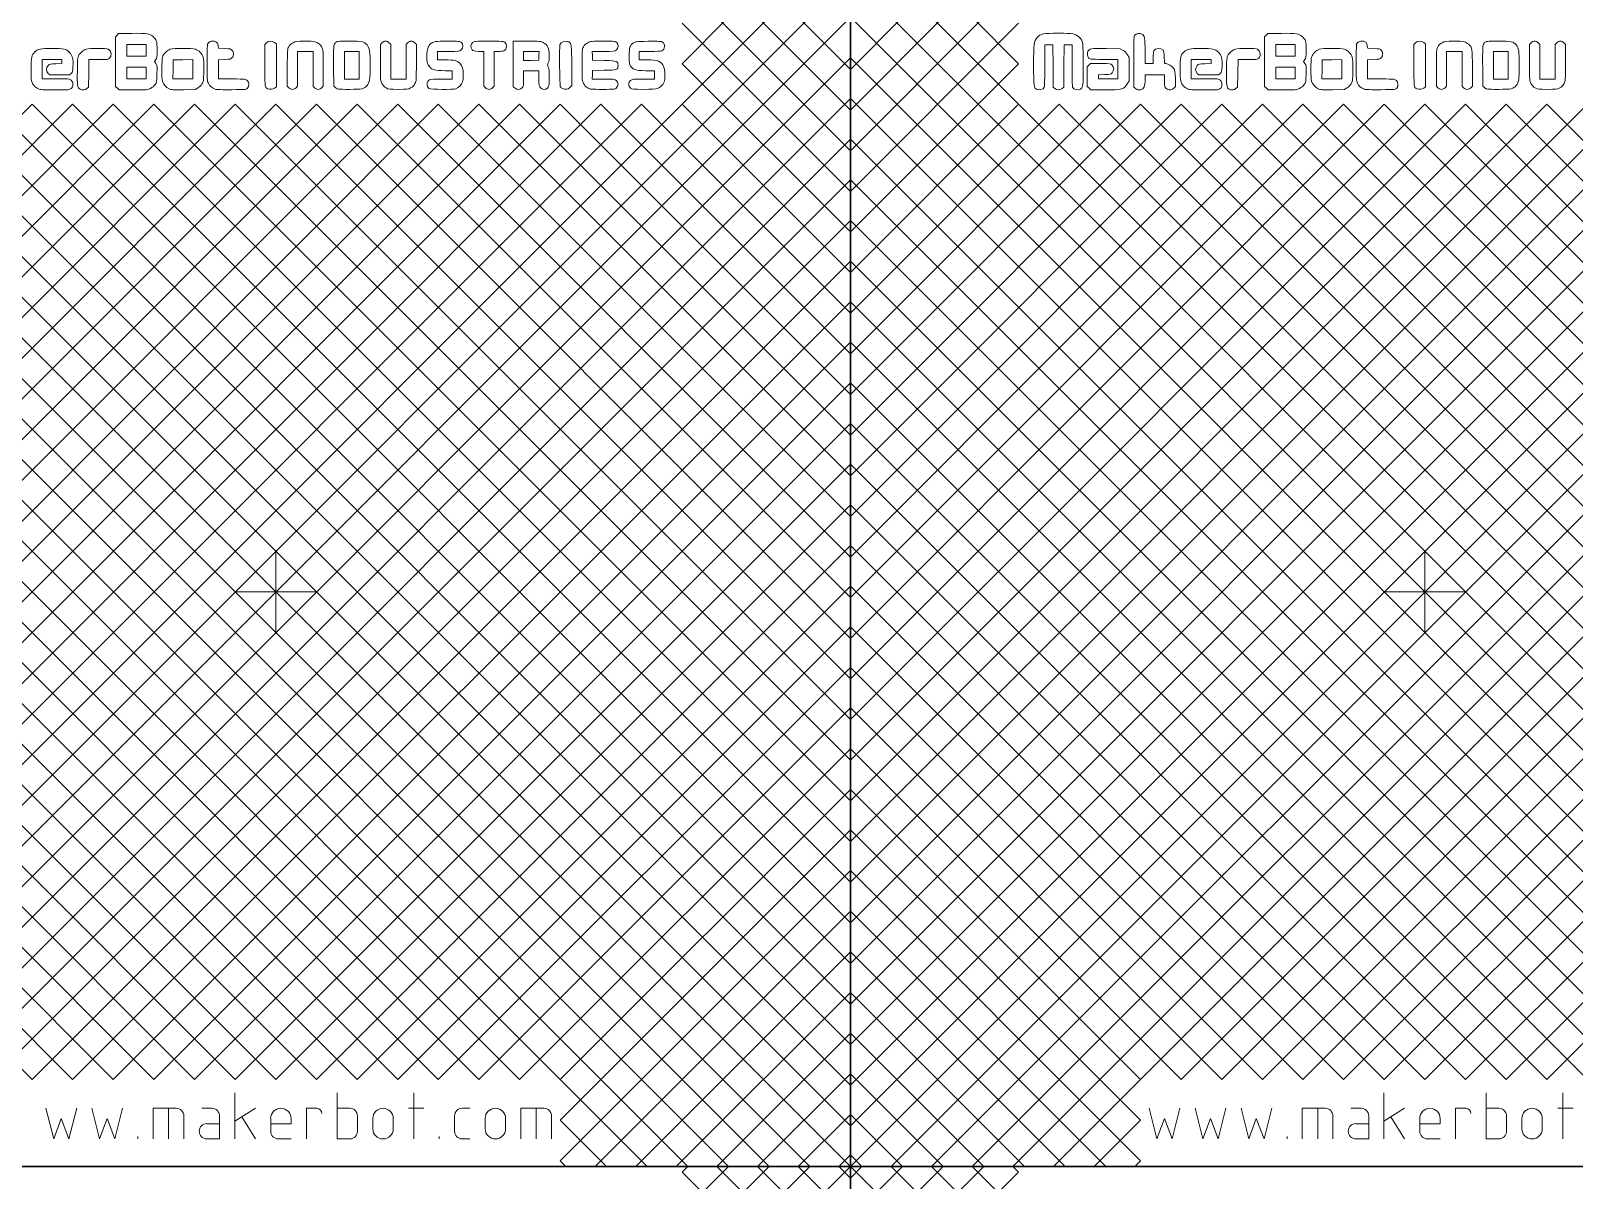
# Model space of a CAD drawing. Header units: millimetres. Extents: x 0 to 600, y 0 to 300.
# Drawn here: x 328.7 to 463, y 98.8 to 198.8 of the extents above; entities that cross this region are included whole.
import ezdxf

# ---------------------------------------------------------------- set-up
doc = ezdxf.new("R2010")
doc.units = ezdxf.units.MM
doc.layers.get('0').update_dxf_attribs({"linetype": 'CONTINUOUS', "lineweight": 25, "true_color": 0x000000})
doc.layers.add('etch', color=4, linetype='CONTINUOUS', lineweight=0, true_color=0x00ffff)
doc.layers.add('grid', color=1, linetype='CONTINUOUS', lineweight=0, true_color=0xff0000)

msp = doc.modelspace()

# ---------------------------------------------------------------- linework, layer by layer
for p, q in [((400, 100), (400, 200)), ((400, 200), (400, 100)), ((300, 100), (400, 100)), ((400, 100), (300, 100)), ((400, 100), (500, 100)), ((500, 100), (400, 100)), ((400, 100), (400, 0)), ((400, 0), (400, 100))]:
    msp.add_line(p, q)
at = {"layer": 'etch', "color": 4, "lineweight": 5, "true_color": 0x00ffff}
for p, q in [((336.04, 198.3), (336.18, 198.44)), ((336.04, 196.14), (336.04, 198.3)), ((336.18, 198.44), (336.32, 198.58)), ((336.32, 198.58), (337.51, 198.6)), ((337.87, 197.64), (337.03, 197.64)), ((337.03, 197.64), (337.03, 197.13)), ((338.71, 197.64), (337.87, 197.64)), ((338.71, 197.13), (338.71, 197.64)), ((344.99, 197.5), (345.02, 197.3)), ((349.04, 197.64), (349.18, 197.78)), ((349.04, 195.85), (349.04, 197.64)), ((349.9, 197.8), (350.05, 197.69)), ((350.05, 197.69), (350.05, 195.82)), ((359.1, 197.64), (359.24, 197.78)), ((359.1, 196.06), (359.1, 197.64)), ((359.86, 197.78), (360, 197.64)), ((360, 197.64), (360, 196.13)), ((361.34, 197.64), (361.47, 197.78)), ((361.34, 196.13), (361.34, 197.64)), ((362.09, 197.78), (362.23, 197.64)), ((362.23, 197.64), (362.23, 196.06)), ((370.67, 195.94), (370.67, 197.92)), ((370.67, 197.92), (371.86, 197.92)), ((417.27, 197.59), (416.92, 197.59)), ((416.92, 197.59), (416.92, 195.79)), ((417.62, 197.59), (417.27, 197.59)), ((417.64, 195.76), (417.62, 197.59)), ((418.6, 197.59), (418.58, 195.76)), ((418.95, 197.59), (418.6, 197.59)), ((419.3, 197.59), (418.95, 197.59)), ((419.3, 195.79), (419.3, 197.59)), ((436.04, 198.3), (436.18, 198.44)), ((436.04, 196.14), (436.04, 198.3)), ((436.18, 198.44), (436.32, 198.58)), ((436.32, 198.58), (437.51, 198.6)), ((437.87, 197.64), (437.03, 197.64)), ((437.03, 197.64), (437.03, 197.13)), ((438.71, 197.64), (437.87, 197.64)), ((438.71, 197.13), (438.71, 197.64)), ((444.99, 197.5), (445.02, 197.3)), ((449.04, 197.64), (449.18, 197.78)), ((449.04, 195.85), (449.04, 197.64)), ((449.9, 197.8), (450.05, 197.69)), ((450.05, 197.69), (450.05, 195.82)), ((459.1, 197.64), (459.24, 197.78)), ((459.1, 196.06), (459.1, 197.64)), ((459.86, 197.78), (460, 197.64)), ((460, 197.64), (460, 196.13)), ((461.34, 197.64), (461.47, 197.78)), ((461.34, 196.13), (461.34, 197.64)), ((462.09, 197.78), (462.23, 197.64)), ((462.23, 197.64), (462.23, 196.06)), ((330.53, 196.32), (329.67, 196.32)), ((329.67, 196.32), (329.67, 195.48)), ((331.39, 196.32), (330.53, 196.32)), ((331.39, 196.15), (331.39, 196.32)), ((331.39, 195.98), (331.39, 196.15)), ((333.74, 196.32), (333.72, 195.12)), ((334.57, 196.32), (333.74, 196.32)), ((336.04, 193.98), (336.04, 196.14)), ((337.03, 197.13), (337.03, 196.63)), ((337.03, 196.63), (337.87, 196.63)), ((337.87, 196.63), (338.71, 196.63)), ((338.71, 196.63), (338.71, 197.13)), ((338.71, 197.13), (338.71, 197.13)), ((339.56, 196.32), (339.44, 196.14)), ((339.44, 196.14), (339.56, 195.97)), ((341.07, 196.3), (341.06, 195.47)), ((341.92, 196.31), (341.07, 196.3)), ((342.77, 196.32), (341.92, 196.31)), ((342.77, 195.48), (342.77, 196.32)), ((345.55, 196.33), (345.01, 196.31)), ((345.01, 196.31), (345.01, 195.48)), ((345.02, 197.3), (345.55, 197.28)), ((352.56, 197.02), (351.89, 197.02)), ((351.89, 197.02), (351.89, 195.51)), ((353.24, 197.02), (352.56, 197.02)), ((353.24, 195.51), (353.24, 197.02)), ((356.62, 197.02), (355.97, 197.02)), ((355.97, 197.02), (355.97, 195.82)), ((357.26, 197.02), (356.62, 197.02)), ((357.26, 195.82), (357.26, 197.02)), ((360, 196.13), (360, 194.62)), ((361.34, 194.62), (361.34, 196.13)), ((365.02, 197.02), (364.08, 197.02)), ((364.08, 197.02), (364.08, 196.66)), ((364.08, 196.66), (364.08, 196.3)), ((364.08, 196.3), (364.73, 196.3)), ((368.1, 197.01), (367.65, 197.03)), ((368.1, 195.51), (368.1, 197.01)), ((369.35, 197.02), (368.99, 197.02)), ((368.99, 197.02), (368.99, 195.51)), ((372.24, 197.02), (371.56, 197.02)), ((371.56, 197.02), (371.56, 196.63)), ((371.56, 196.63), (371.56, 196.24)), ((371.56, 196.24), (372.22, 196.25)), ((372.22, 196.25), (372.88, 196.27)), ((372.91, 197.02), (372.24, 197.02)), ((372.88, 196.27), (372.89, 196.65)), ((372.89, 196.65), (372.91, 197.02)), ((372.89, 196.65), (372.89, 196.65)), ((378.51, 197.02), (377.54, 197.02)), ((377.54, 197.02), (377.55, 196.65)), ((377.55, 196.65), (377.57, 196.27)), ((377.57, 196.27), (378.6, 196.24)), ((382.54, 197.02), (381.62, 197.02)), ((381.62, 197.02), (381.62, 196.66)), ((381.62, 196.66), (381.62, 196.3)), ((381.62, 196.3), (382.31, 196.29)), ((423.27, 196.32), (422.04, 196.33)), ((422.26, 197.28), (423.49, 197.26)), ((423.27, 195.48), (423.27, 196.32)), ((423.49, 197.26), (423.73, 197.12)), ((424.12, 196.74), (424.26, 196.5)), ((424.26, 196.5), (424.26, 195.48)), ((424.66, 193.93), (424.66, 196.13)), ((425.65, 197.02), (425.65, 195.97)), ((426.36, 195.97), (426.36, 196.48)), ((430.53, 196.32), (429.67, 196.32)), ((429.67, 196.32), (429.67, 195.48)), ((431.39, 196.32), (430.53, 196.32)), ((431.39, 196.15), (431.39, 196.32)), ((431.39, 195.98), (431.39, 196.15)), ((433.74, 196.32), (433.72, 195.12)), ((434.57, 196.32), (433.74, 196.32)), ((436.04, 193.98), (436.04, 196.14)), ((437.03, 197.13), (437.03, 196.63)), ((437.03, 196.63), (437.87, 196.63)), ((437.87, 196.63), (438.71, 196.63)), ((438.71, 196.63), (438.71, 197.13)), ((438.71, 197.13), (438.71, 197.13)), ((439.56, 196.32), (439.44, 196.14)), ((439.44, 196.14), (439.56, 195.97)), ((441.07, 196.3), (441.06, 195.47)), ((441.92, 196.31), (441.07, 196.3)), ((442.77, 196.32), (441.92, 196.31)), ((442.77, 195.48), (442.77, 196.32)), ((445.55, 196.33), (445.01, 196.31)), ((445.01, 196.31), (445.01, 195.48)), ((445.02, 197.3), (445.55, 197.28)), ((452.56, 197.02), (451.89, 197.02)), ((451.89, 197.02), (451.89, 195.51)), ((453.24, 197.02), (452.56, 197.02)), ((453.24, 195.51), (453.24, 197.02)), ((456.62, 197.02), (455.97, 197.02)), ((455.97, 197.02), (455.97, 195.82)), ((457.26, 197.02), (456.62, 197.02)), ((457.26, 195.82), (457.26, 197.02)), ((460, 196.13), (460, 194.62)), ((461.34, 194.62), (461.34, 196.13)), ((329.67, 195.48), (329.67, 194.65)), ((330.33, 194.98), (330.19, 195.11)), ((331.19, 194.98), (330.33, 194.98)), ((330.86, 195.96), (331.39, 195.98)), ((332.05, 194.98), (331.19, 194.98)), ((332.19, 195.12), (332.05, 194.98)), ((333.72, 195.12), (333.7, 193.93)), ((337.87, 195.66), (337.03, 195.66)), ((337.03, 195.66), (337.03, 195.15)), ((337.03, 195.15), (337.03, 194.65)), ((338.71, 195.66), (337.87, 195.66)), ((338.71, 195.15), (338.71, 195.66)), ((338.71, 194.65), (338.71, 195.15)), ((338.71, 195.15), (338.71, 195.15)), ((341.06, 195.47), (341.04, 194.65)), ((342.77, 194.65), (342.77, 195.48)), ((342.77, 195.48), (342.77, 195.48)), ((345.01, 195.48), (345.01, 194.65)), ((350.05, 195.82), (350.05, 193.96)), ((351, 194), (351, 195.61)), ((351.89, 195.51), (351.89, 194)), ((353.24, 194), (353.24, 195.51)), ((354.13, 195.57), (354.13, 194)), ((355.05, 194), (355.03, 195.66)), ((355.97, 195.82), (355.97, 194.62)), ((357.26, 194.62), (357.26, 195.82)), ((357.26, 195.82), (357.26, 195.82)), ((365.36, 195.35), (364.73, 195.35)), ((365.36, 194.98), (365.36, 195.35)), ((365.36, 194.62), (365.36, 194.98)), ((368.1, 194), (368.1, 195.51)), ((368.99, 195.51), (368.99, 194)), ((370.67, 193.96), (370.67, 195.94)), ((372.23, 195.35), (371.56, 195.35)), ((371.56, 195.35), (371.56, 194.67)), ((372.9, 195.35), (372.23, 195.35)), ((372.9, 194.67), (372.9, 195.35)), ((375.75, 195.79), (375.75, 194.05)), ((377.55, 195), (377.54, 194.62)), ((377.57, 195.37), (377.55, 195)), ((378.57, 195.39), (377.57, 195.37)), ((382.96, 195.33), (382.17, 195.35)), ((382.96, 194.98), (382.96, 195.33)), ((382.96, 194.62), (382.96, 194.98)), ((417.65, 193.93), (417.64, 195.76)), ((418.58, 195.76), (418.57, 193.93)), ((420.62, 195.68), (420.76, 195.82)), ((420.62, 194.83), (420.62, 195.68)), ((420.62, 193.98), (420.62, 194.83)), ((420.76, 195.82), (420.9, 195.97)), ((420.9, 195.97), (421.78, 195.97)), ((422.13, 195.01), (421.59, 194.99)), ((421.59, 194.99), (421.59, 194.82)), ((421.59, 194.82), (421.59, 194.65)), ((423.27, 194.65), (423.27, 195.48)), ((424.26, 195.48), (424.26, 194.47)), ((425.65, 195.97), (426.01, 195.97)), ((426.49, 195), (425.65, 195)), ((425.65, 195), (425.65, 194.57)), ((426.01, 195.97), (426.36, 195.97)), ((427.33, 195), (426.49, 195)), ((427.33, 194.52), (427.33, 195)), ((429.67, 195.48), (429.67, 194.65)), ((430.33, 194.98), (430.19, 195.11)), ((431.19, 194.98), (430.33, 194.98)), ((430.86, 195.96), (431.39, 195.98)), ((432.05, 194.98), (431.19, 194.98)), ((432.19, 195.12), (432.05, 194.98)), ((433.72, 195.12), (433.7, 193.93)), ((437.87, 195.66), (437.03, 195.66)), ((437.03, 195.66), (437.03, 195.15)), ((437.03, 195.15), (437.03, 194.65)), ((438.71, 195.66), (437.87, 195.66)), ((438.71, 195.15), (438.71, 195.66)), ((438.71, 194.65), (438.71, 195.15)), ((438.71, 195.15), (438.71, 195.15)), ((441.06, 195.47), (441.04, 194.65)), ((442.77, 194.65), (442.77, 195.48)), ((442.77, 195.48), (442.77, 195.48)), ((445.01, 195.48), (445.01, 194.65)), ((450.05, 195.82), (450.05, 193.96)), ((451, 194), (451, 195.61)), ((451.89, 195.51), (451.89, 194)), ((453.24, 194), (453.24, 195.51)), ((454.13, 195.57), (454.13, 194)), ((455.05, 194), (455.03, 195.66)), ((455.97, 195.82), (455.97, 194.62)), ((457.26, 194.62), (457.26, 195.82)), ((457.26, 195.82), (457.26, 195.82)), ((329.34, 193.78), (329.34, 193.78)), ((329.67, 194.65), (330.86, 194.65)), ((332.97, 193.75), (332.97, 193.75)), ((333.7, 193.93), (333.56, 193.8)), ((336.21, 193.83), (336.04, 193.98)), ((336.37, 193.68), (336.21, 193.83)), ((336.21, 193.83), (336.21, 193.83)), ((337.61, 193.68), (336.37, 193.68)), ((337.03, 194.65), (337.87, 194.65)), ((337.87, 194.65), (338.71, 194.65)), ((340.71, 193.77), (340.71, 193.77)), ((341.04, 194.65), (341.91, 194.65)), ((341.91, 194.65), (342.77, 194.65)), ((343.01, 193.71), (341.96, 193.69)), ((343.22, 193.85), (343.01, 193.71)), ((344.73, 193.74), (344.73, 193.74)), ((345.01, 194.65), (346.2, 194.64)), ((349.29, 193.78), (349.29, 193.78)), ((350.05, 193.96), (349.9, 193.84)), ((351.14, 193.86), (351, 194)), ((351.14, 193.86), (351.14, 193.86)), ((351.89, 194), (351.76, 193.86)), ((353.37, 193.86), (353.24, 194)), ((354.13, 194), (353.99, 193.86)), ((355.21, 193.86), (355.05, 194)), ((355.21, 193.86), (355.21, 193.86)), ((355.97, 194.62), (356.62, 194.62)), ((356.62, 194.62), (357.26, 194.62)), ((359.6, 193.85), (359.6, 193.85)), ((360, 194.62), (360.67, 194.62)), ((360.67, 194.62), (361.34, 194.62)), ((363.33, 193.8), (363.33, 193.8)), ((364.44, 194.62), (365.36, 194.62)), ((368.24, 193.86), (368.1, 194)), ((368.24, 193.86), (368.24, 193.86)), ((368.99, 194), (368.86, 193.86)), ((370.82, 193.84), (370.67, 193.96)), ((370.82, 193.84), (370.82, 193.84)), ((374.94, 193.79), (374.94, 193.79)), ((375.75, 194.05), (375.59, 193.89)), ((377.15, 193.85), (377.15, 193.85)), ((377.54, 194.62), (378.51, 194.62)), ((380.88, 193.84), (380.88, 193.84)), ((381.99, 194.62), (382.96, 194.62)), ((416.19, 193.74), (416.19, 193.74)), ((417.79, 193.8), (417.65, 193.93)), ((418.57, 193.93), (418.42, 193.8)), ((420.77, 193.83), (420.62, 193.98)), ((420.92, 193.68), (420.77, 193.83)), ((420.77, 193.83), (420.77, 193.83)), ((422.14, 193.68), (420.92, 193.68)), ((421.59, 194.65), (422.43, 194.65)), ((422.43, 194.65), (423.27, 194.65)), ((424.26, 194.47), (424.12, 194.23)), ((424.81, 193.8), (424.66, 193.93)), ((424.81, 193.8), (424.81, 193.8)), ((428.3, 193.99), (428.15, 193.83)), ((428.29, 194.66), (428.3, 193.99)), ((429.34, 193.78), (429.34, 193.78)), ((429.67, 194.65), (430.86, 194.65)), ((432.97, 193.75), (432.97, 193.75)), ((433.7, 193.93), (433.56, 193.8)), ((436.21, 193.83), (436.04, 193.98)), ((436.37, 193.68), (436.21, 193.83)), ((436.21, 193.83), (436.21, 193.83)), ((437.61, 193.68), (436.37, 193.68)), ((437.03, 194.65), (437.87, 194.65)), ((437.87, 194.65), (438.71, 194.65)), ((440.71, 193.77), (440.71, 193.77)), ((441.04, 194.65), (441.91, 194.65)), ((441.91, 194.65), (442.77, 194.65)), ((443.01, 193.71), (441.96, 193.69)), ((443.22, 193.85), (443.01, 193.71)), ((444.73, 193.74), (444.73, 193.74)), ((445.01, 194.65), (446.2, 194.64)), ((449.29, 193.78), (449.29, 193.78)), ((450.05, 193.96), (449.9, 193.84)), ((451.14, 193.86), (451, 194)), ((451.14, 193.86), (451.14, 193.86)), ((451.89, 194), (451.76, 193.86)), ((453.37, 193.86), (453.24, 194)), ((454.13, 194), (453.99, 193.86)), ((455.21, 193.86), (455.05, 194)), ((455.21, 193.86), (455.21, 193.86)), ((455.97, 194.62), (456.62, 194.62)), ((456.62, 194.62), (457.26, 194.62)), ((459.6, 193.85), (459.6, 193.85)), ((460, 194.62), (460.67, 194.62)), ((460.67, 194.62), (461.34, 194.62))]:
    msp.add_line(p, q, dxfattribs=at)
at = {"layer": 'etch'}
for p, q in [((346.44, 106.4), (346.44, 102.4)), ((355.33, 106.4), (355.33, 102.4)), ((362, 106.4), (362, 102.4)), ((446.44, 106.4), (446.44, 102.4)), ((455.33, 106.4), (455.33, 102.4)), ((462, 106.4), (462, 102.4)), ((330, 105.07), (330.67, 102.4)), ((332, 102.4), (332.67, 105.07)), ((334, 105.07), (334.67, 102.4)), ((336, 102.4), (336.67, 105.07)), ((339.33, 102.4), (339.33, 105.07)), ((339.33, 105.07), (341.33, 105.07)), ((340.67, 105.07), (340.67, 102.4)), ((343.56, 105.07), (344.44, 105.07)), ((346.44, 103.96), (348.22, 105.07)), ((352.67, 102.4), (352.67, 105.07)), ((352.67, 105.07), (353.56, 105.07)), ((356.44, 105.07), (355.33, 105.07)), ((361.56, 105.07), (362.89, 105.07)), ((366.89, 105.07), (366.22, 105.07)), ((371.33, 102.4), (371.33, 105.07)), ((371.33, 105.07), (373.33, 105.07)), ((372.67, 105.07), (372.67, 102.4)), ((426, 105.07), (426.67, 102.4)), ((428, 102.4), (428.67, 105.07)), ((430, 105.07), (430.67, 102.4)), ((432, 102.4), (432.67, 105.07)), ((434, 105.07), (434.67, 102.4)), ((436, 102.4), (436.67, 105.07)), ((439.33, 102.4), (439.33, 105.07)), ((439.33, 105.07), (441.33, 105.07)), ((440.67, 105.07), (440.67, 102.4)), ((443.56, 105.07), (444.44, 105.07)), ((446.44, 103.96), (448.22, 105.07)), ((452.67, 102.4), (452.67, 105.07)), ((452.67, 105.07), (453.56, 105.07)), ((456.44, 105.07), (455.33, 105.07)), ((461.56, 105.07), (462.89, 105.07)), ((330.67, 102.4), (331.33, 104.18)), ((331.33, 104.18), (332, 102.4)), ((334.67, 102.4), (335.33, 104.18)), ((335.33, 104.18), (336, 102.4)), ((342, 104.4), (342, 102.4)), ((344, 103.73), (345.11, 103.73)), ((345.11, 104.4), (345.11, 102.4)), ((347.03, 104.32), (348.22, 102.4)), ((349.56, 104.18), (349.56, 103.07)), ((349.56, 103.73), (351.33, 103.73)), ((351.33, 103.73), (351.33, 104.18)), ((357.11, 103.07), (357.11, 104.4)), ((358.44, 104.18), (358.44, 103.29)), ((360.22, 103.29), (360.22, 104.18)), ((365.56, 104.4), (365.56, 103.07)), ((368.22, 104.18), (368.22, 103.29)), ((370, 103.29), (370, 104.18)), ((374, 104.4), (374, 102.4)), ((426.67, 102.4), (427.33, 104.18)), ((427.33, 104.18), (428, 102.4)), ((430.67, 102.4), (431.33, 104.18)), ((431.33, 104.18), (432, 102.4)), ((434.67, 102.4), (435.33, 104.18)), ((435.33, 104.18), (436, 102.4)), ((442, 104.4), (442, 102.4)), ((444, 103.73), (445.11, 103.73)), ((445.11, 104.4), (445.11, 102.4)), ((447.03, 104.32), (448.22, 102.4)), ((449.56, 104.18), (449.56, 103.07)), ((449.56, 103.73), (451.33, 103.73)), ((451.33, 103.73), (451.33, 104.18)), ((457.11, 103.07), (457.11, 104.4)), ((458.44, 104.18), (458.44, 103.29)), ((460.22, 103.29), (460.22, 104.18)), ((338, 102.4), (338, 102.62)), ((345.11, 102.4), (344, 102.4)), ((350.22, 102.4), (351.33, 102.4)), ((355.33, 102.4), (356.44, 102.4)), ((364.22, 102.4), (364.22, 102.62)), ((366.22, 102.4), (366.89, 102.4)), ((438, 102.4), (438, 102.62)), ((445.11, 102.4), (444, 102.4)), ((450.22, 102.4), (451.33, 102.4)), ((455.33, 102.4), (456.44, 102.4))]:
    msp.add_line(p, q, dxfattribs=at)
for centre, radius, start, end in [((341.33, 104.4), 0.667, 0, 90), ((344.44, 104.4), 0.667, 0, 90), ((350.44, 104.18), 0.889, 0, 180), ((353.56, 104.62), 0.444, 0, 90), ((356.44, 104.4), 0.667, 0, 90), ((359.33, 104.18), 0.889, 0, 180), ((366.22, 104.4), 0.667, 90, 180), ((369.11, 104.18), 0.889, 0, 180), ((373.33, 104.4), 0.667, 0, 90), ((441.33, 104.4), 0.667, 0, 90), ((444.44, 104.4), 0.667, 0, 90), ((450.44, 104.18), 0.889, 0, 180), ((453.56, 104.62), 0.444, 0, 90), ((456.44, 104.4), 0.667, 0, 90), ((459.33, 104.18), 0.889, 0, 180), ((344, 103.07), 0.667, 90, 270), ((444, 103.07), 0.667, 90, 270), ((350.22, 103.07), 0.667, 180, 270), ((356.44, 103.07), 0.667, 270, 0), ((359.33, 103.29), 0.889, 180, 0), ((366.22, 103.07), 0.667, 180, 270), ((369.11, 103.29), 0.889, 180, 0), ((450.22, 103.07), 0.667, 180, 270), ((456.44, 103.07), 0.667, 270, 0), ((459.33, 103.29), 0.889, 180, 0)]:
    msp.add_arc(centre, radius, start, end, dxfattribs=at)
at = {"layer": 'etch', "color": 4, "lineweight": 5, "true_color": 0x00ffff}
for points in [[(337.51, 198.6), (338.85, 198.62), (339.02, 198.59), (339.32, 198.32)], [(339.32, 198.32), (339.63, 198.04), (339.67, 197.9), (339.67, 197.15)], [(344.02, 196.02), (344.02, 196.84), (344.04, 197.58), (344.06, 197.66)], [(344.06, 197.66), (344.14, 197.94), (344.66, 198.04), (344.88, 197.8)], [(344.88, 197.8), (344.93, 197.74), (344.98, 197.61), (344.99, 197.5)], [(349.18, 197.78), (349.36, 197.96), (349.69, 197.97), (349.9, 197.8)], [(351, 195.61), (351, 197.17), (351.01, 197.22), (351.13, 197.44)], [(351.13, 197.44), (351.2, 197.57), (351.34, 197.71), (351.5, 197.79)], [(351.5, 197.79), (351.72, 197.91), (351.81, 197.92), (352.54, 197.92)], [(352.54, 197.92), (353.4, 197.92), (353.56, 197.88), (353.81, 197.65)], [(353.81, 197.65), (354.12, 197.37), (354.13, 197.27), (354.13, 195.57)], [(355.03, 195.66), (355.02, 196.58), (355.03, 197.41), (355.05, 197.51)], [(355.05, 197.51), (355.07, 197.61), (355.14, 197.74), (355.2, 197.81)], [(355.2, 197.81), (355.31, 197.91), (355.4, 197.92), (356.38, 197.92)], [(356.38, 197.92), (357.54, 197.92), (357.69, 197.88), (357.94, 197.59)], [(357.94, 197.59), (358.17, 197.31), (358.21, 197.08), (358.21, 195.82)], [(359.24, 197.78), (359.33, 197.87), (359.44, 197.92), (359.55, 197.92)], [(359.55, 197.92), (359.66, 197.92), (359.77, 197.87), (359.86, 197.78)], [(361.47, 197.78), (361.56, 197.87), (361.68, 197.92), (361.78, 197.92)], [(361.78, 197.92), (361.89, 197.92), (362.01, 197.87), (362.09, 197.78)], [(363.15, 196.63), (363.16, 197.26), (363.21, 197.43), (363.47, 197.68)], [(363.47, 197.68), (363.7, 197.89), (363.88, 197.92), (364.97, 197.92)], [(364.97, 197.92), (365.91, 197.92), (366.03, 197.91), (366.15, 197.81)], [(366.15, 197.81), (366.34, 197.66), (366.33, 197.33), (366.12, 197.16)], [(367.09, 197.18), (366.93, 197.38), (366.95, 197.66), (367.13, 197.8)], [(367.13, 197.8), (367.27, 197.91), (367.35, 197.92), (368.54, 197.92)], [(368.54, 197.92), (369.57, 197.92), (369.83, 197.9), (369.92, 197.83)], [(369.92, 197.83), (370.17, 197.66), (370.13, 197.21), (369.85, 197.09)], [(371.86, 197.92), (373, 197.92), (373.07, 197.91), (373.3, 197.79)], [(373.3, 197.79), (373.66, 197.6), (373.8, 197.3), (373.8, 196.7)], [(374.76, 193.99), (374.69, 194.13), (374.67, 197.39), (374.73, 197.63)], [(374.73, 197.63), (374.79, 197.86), (375.2, 197.99), (375.49, 197.85)], [(375.49, 197.85), (375.74, 197.74), (375.75, 197.62), (375.75, 195.79)], [(376.77, 197.42), (376.87, 197.6), (376.97, 197.7), (377.15, 197.79)], [(377.15, 197.79), (377.38, 197.91), (377.47, 197.92), (378.48, 197.92)], [(378.48, 197.92), (379.48, 197.92), (379.56, 197.91), (379.67, 197.8)], [(379.67, 197.8), (379.84, 197.63), (379.82, 197.29), (379.63, 197.14)], [(380.76, 196.63), (380.76, 197.41), (380.79, 197.51), (381.14, 197.77)], [(381.14, 197.77), (381.28, 197.88), (381.39, 197.89), (382.41, 197.91)], [(382.41, 197.91), (383.33, 197.92), (383.55, 197.91), (383.66, 197.84)], [(383.66, 197.84), (383.92, 197.67), (383.88, 197.22), (383.6, 197.09)], [(415.95, 195.81), (415.95, 197.75), (415.97, 197.91), (416.27, 198.23)], [(416.27, 198.23), (416.58, 198.57), (416.76, 198.61), (418.11, 198.61)], [(418.11, 198.61), (419.41, 198.61), (419.61, 198.57), (419.92, 198.27)], [(419.92, 198.27), (420.25, 197.95), (420.27, 197.82), (420.27, 195.85)], [(424.66, 196.13), (424.66, 198.23), (424.67, 198.35), (424.76, 198.45)], [(424.76, 198.45), (424.89, 198.6), (425.17, 198.64), (425.38, 198.54)], [(425.38, 198.54), (425.62, 198.42), (425.65, 198.24), (425.65, 197.02)], [(437.51, 198.6), (438.85, 198.62), (439.02, 198.59), (439.32, 198.32)], [(439.32, 198.32), (439.63, 198.04), (439.67, 197.9), (439.67, 197.15)], [(444.02, 196.02), (444.02, 196.84), (444.04, 197.58), (444.06, 197.66)], [(444.06, 197.66), (444.14, 197.94), (444.66, 198.04), (444.88, 197.8)], [(444.88, 197.8), (444.93, 197.74), (444.98, 197.61), (444.99, 197.5)], [(449.18, 197.78), (449.36, 197.96), (449.69, 197.97), (449.9, 197.8)], [(451, 195.61), (451, 197.17), (451.01, 197.22), (451.13, 197.44)], [(451.13, 197.44), (451.2, 197.57), (451.34, 197.71), (451.5, 197.79)], [(451.5, 197.79), (451.72, 197.91), (451.81, 197.92), (452.54, 197.92)], [(452.54, 197.92), (453.4, 197.92), (453.56, 197.88), (453.81, 197.65)], [(453.81, 197.65), (454.12, 197.37), (454.13, 197.27), (454.13, 195.57)], [(455.03, 195.66), (455.02, 196.58), (455.03, 197.41), (455.05, 197.51)], [(455.05, 197.51), (455.07, 197.61), (455.14, 197.74), (455.2, 197.81)], [(455.2, 197.81), (455.31, 197.91), (455.4, 197.92), (456.38, 197.92)], [(456.38, 197.92), (457.54, 197.92), (457.69, 197.88), (457.94, 197.59)], [(457.94, 197.59), (458.17, 197.31), (458.21, 197.08), (458.21, 195.82)], [(459.24, 197.78), (459.33, 197.87), (459.44, 197.92), (459.55, 197.92)], [(459.55, 197.92), (459.66, 197.92), (459.77, 197.87), (459.86, 197.78)], [(461.47, 197.78), (461.56, 197.87), (461.68, 197.92), (461.78, 197.92)], [(461.78, 197.92), (461.89, 197.92), (462.01, 197.87), (462.09, 197.78)], [(328.7, 195.49), (328.7, 196.55), (328.74, 196.71), (329.04, 196.99)], [(329.04, 196.99), (329.3, 197.24), (329.54, 197.29), (330.49, 197.29)], [(330.49, 197.29), (331.54, 197.29), (331.75, 197.24), (332.03, 196.95)], [(332.03, 196.95), (332.3, 196.69), (332.38, 196.39), (332.35, 195.73)], [(332.73, 195.33), (332.74, 196.2), (332.76, 196.49), (332.82, 196.63)], [(332.82, 196.63), (332.93, 196.86), (333.27, 197.17), (333.51, 197.23)], [(333.51, 197.23), (333.78, 197.31), (335.28, 197.3), (335.42, 197.23)], [(335.54, 196.45), (335.41, 196.32), (335.4, 196.32), (334.57, 196.32)], [(335.42, 197.23), (335.6, 197.13), (335.66, 197.02), (335.66, 196.79)], [(335.66, 196.79), (335.66, 196.62), (335.63, 196.54), (335.54, 196.45)], [(339.67, 197.15), (339.67, 196.54), (339.66, 196.47), (339.56, 196.32)], [(340.13, 194.43), (340.06, 194.68), (340.07, 196.29), (340.14, 196.54)], [(340.14, 196.54), (340.21, 196.8), (340.55, 197.14), (340.82, 197.22)], [(340.82, 197.22), (341.1, 197.31), (342.71, 197.31), (343, 197.22)], [(343, 197.22), (343.28, 197.14), (343.6, 196.81), (343.68, 196.52)], [(343.68, 196.52), (343.73, 196.36), (343.74, 196), (343.73, 195.35)], [(345.55, 197.28), (346.06, 197.26), (346.09, 197.26), (346.21, 197.12)], [(346.21, 196.49), (346.09, 196.35), (346.06, 196.35), (345.55, 196.33)], [(346.21, 197.12), (346.28, 197.03), (346.33, 196.91), (346.33, 196.8)], [(346.33, 196.8), (346.33, 196.7), (346.28, 196.58), (346.21, 196.49)], [(363.27, 195.85), (363.17, 196.01), (363.15, 196.14), (363.15, 196.63)], [(364.73, 196.3), (365.09, 196.3), (365.49, 196.27), (365.61, 196.23)], [(366.12, 197.16), (365.97, 197.03), (365.94, 197.02), (365.02, 197.02)], [(365.61, 196.23), (365.89, 196.16), (366.17, 195.88), (366.25, 195.6)], [(367.65, 197.03), (367.25, 197.05), (367.18, 197.07), (367.09, 197.18)], [(369.85, 197.09), (369.78, 197.05), (369.55, 197.02), (369.35, 197.02)], [(373.8, 196.7), (373.8, 196.41), (373.77, 196.16), (373.71, 196.03)], [(376.65, 195.82), (376.65, 197.11), (376.65, 197.18), (376.77, 197.42)], [(379.63, 197.14), (379.49, 197.03), (379.41, 197.02), (378.51, 197.02)], [(378.6, 196.24), (379.74, 196.21), (379.78, 196.2), (379.78, 195.79)], [(380.87, 195.76), (380.77, 195.9), (380.76, 195.99), (380.76, 196.63)], [(382.31, 196.29), (383.26, 196.29), (383.54, 196.18), (383.75, 195.71)], [(383.6, 197.09), (383.51, 197.05), (383.11, 197.02), (382.54, 197.02)], [(420.72, 196.47), (420.61, 196.6), (420.59, 196.86), (420.68, 197.05)], [(420.68, 197.05), (420.78, 197.27), (420.93, 197.29), (422.26, 197.28)], [(422.04, 196.33), (420.83, 196.35), (420.82, 196.35), (420.72, 196.47)], [(423.73, 197.12), (423.89, 197.03), (424.02, 196.9), (424.12, 196.74)], [(426.36, 196.48), (426.36, 196.76), (426.39, 197.03), (426.41, 197.08)], [(426.41, 197.08), (426.54, 197.31), (427.02, 197.34), (427.21, 197.13)], [(427.21, 197.13), (427.29, 197.04), (427.31, 196.92), (427.32, 196.49)], [(427.32, 196.49), (427.34, 195.99), (427.34, 195.97), (427.45, 195.97)], [(428.7, 195.49), (428.7, 196.55), (428.74, 196.71), (429.04, 196.99)], [(429.04, 196.99), (429.3, 197.24), (429.54, 197.29), (430.49, 197.29)], [(430.49, 197.29), (431.54, 197.29), (431.75, 197.24), (432.03, 196.95)], [(432.03, 196.95), (432.3, 196.69), (432.38, 196.39), (432.35, 195.73)], [(432.73, 195.33), (432.74, 196.2), (432.76, 196.49), (432.82, 196.63)], [(432.82, 196.63), (432.93, 196.86), (433.27, 197.17), (433.51, 197.23)], [(433.51, 197.23), (433.78, 197.31), (435.28, 197.3), (435.42, 197.23)], [(435.54, 196.45), (435.41, 196.32), (435.4, 196.32), (434.57, 196.32)], [(435.42, 197.23), (435.6, 197.13), (435.66, 197.02), (435.66, 196.79)], [(435.66, 196.79), (435.66, 196.62), (435.63, 196.54), (435.54, 196.45)], [(439.67, 197.15), (439.67, 196.54), (439.66, 196.47), (439.56, 196.32)], [(440.13, 194.43), (440.06, 194.68), (440.07, 196.29), (440.14, 196.54)], [(440.14, 196.54), (440.21, 196.8), (440.55, 197.14), (440.82, 197.22)], [(440.82, 197.22), (441.1, 197.31), (442.71, 197.31), (443, 197.22)], [(443, 197.22), (443.28, 197.14), (443.6, 196.81), (443.68, 196.52)], [(443.68, 196.52), (443.73, 196.36), (443.74, 196), (443.73, 195.35)], [(445.55, 197.28), (446.06, 197.26), (446.09, 197.26), (446.21, 197.12)], [(446.21, 196.49), (446.09, 196.35), (446.06, 196.35), (445.55, 196.33)], [(446.21, 197.12), (446.28, 197.03), (446.33, 196.91), (446.33, 196.8)], [(446.33, 196.8), (446.33, 196.7), (446.28, 196.58), (446.21, 196.49)], [(329, 194.02), (328.73, 194.3), (328.7, 194.46), (328.7, 195.49)], [(330.19, 195.11), (330, 195.3), (330, 195.61), (330.19, 195.8)], [(330.19, 195.8), (330.32, 195.93), (330.36, 195.94), (330.86, 195.96)], [(332.35, 195.73), (332.33, 195.29), (332.32, 195.25), (332.19, 195.12)], [(332.97, 193.75), (332.74, 193.86), (332.7, 194.1), (332.73, 195.33)], [(339.66, 195.07), (339.65, 194.38), (339.64, 194.35), (339.5, 194.15)], [(339.56, 195.97), (339.68, 195.8), (339.68, 195.75), (339.66, 195.07)], [(343.73, 195.35), (343.71, 194.42), (343.71, 194.41), (343.57, 194.2)], [(344.13, 194.28), (344.02, 194.51), (344.02, 194.59), (344.02, 196.02)], [(349.1, 193.94), (349.07, 194.01), (349.04, 194.69), (349.04, 195.85)], [(358.21, 195.82), (358.21, 194.56), (358.17, 194.33), (357.94, 194.06)], [(359.23, 194.23), (359.11, 194.46), (359.1, 194.51), (359.1, 196.06)], [(362.23, 196.06), (362.23, 194.53), (362.23, 194.47), (362.11, 194.23)], [(364.73, 195.35), (363.79, 195.35), (363.51, 195.45), (363.27, 195.85)], [(366.25, 195.6), (366.33, 195.32), (366.33, 194.66), (366.26, 194.39)], [(373.71, 196.03), (373.64, 195.85), (373.64, 195.81), (373.72, 195.64)], [(373.72, 195.64), (373.79, 195.49), (373.8, 195.3), (373.79, 194.7)], [(376.78, 194.23), (376.65, 194.46), (376.65, 194.52), (376.65, 195.82)], [(379.78, 195.79), (379.78, 195.43), (379.71, 195.41), (378.57, 195.39)], [(382.17, 195.35), (381.29, 195.38), (381.11, 195.43), (380.87, 195.76)], [(383.75, 195.71), (383.88, 195.43), (383.9, 194.6), (383.78, 194.32)], [(416.19, 193.74), (415.97, 193.86), (415.95, 194.04), (415.95, 195.81)], [(416.92, 195.79), (416.92, 194.8), (416.9, 193.96), (416.88, 193.91)], [(419.33, 193.91), (419.32, 193.96), (419.3, 194.8), (419.3, 195.79)], [(420.27, 195.85), (420.27, 194.03), (420.25, 193.86), (420.02, 193.74)], [(421.78, 195.97), (422.65, 195.97), (422.66, 195.96), (422.79, 195.84)], [(422.79, 195.17), (422.67, 195.03), (422.64, 195.03), (422.13, 195.01)], [(422.79, 195.84), (422.96, 195.67), (422.96, 195.37), (422.79, 195.17)], [(427.45, 195.97), (427.67, 195.96), (427.98, 195.77), (428.13, 195.56)], [(428.13, 195.56), (428.26, 195.35), (428.27, 195.3), (428.29, 194.66)], [(429, 194.02), (428.73, 194.3), (428.7, 194.46), (428.7, 195.49)], [(430.19, 195.11), (430, 195.3), (430, 195.61), (430.19, 195.8)], [(430.19, 195.8), (430.32, 195.93), (430.36, 195.94), (430.86, 195.96)], [(432.35, 195.73), (432.33, 195.29), (432.32, 195.25), (432.19, 195.12)], [(432.97, 193.75), (432.74, 193.86), (432.7, 194.1), (432.73, 195.33)], [(439.66, 195.07), (439.65, 194.38), (439.64, 194.35), (439.5, 194.15)], [(439.56, 195.97), (439.68, 195.8), (439.68, 195.75), (439.66, 195.07)], [(443.73, 195.35), (443.71, 194.42), (443.71, 194.41), (443.57, 194.2)], [(444.13, 194.28), (444.02, 194.51), (444.02, 194.59), (444.02, 196.02)], [(449.1, 193.94), (449.07, 194.01), (449.04, 194.69), (449.04, 195.85)], [(458.21, 195.82), (458.21, 194.56), (458.17, 194.33), (457.94, 194.06)], [(459.23, 194.23), (459.11, 194.46), (459.1, 194.51), (459.1, 196.06)], [(462.23, 196.06), (462.23, 194.53), (462.23, 194.47), (462.11, 194.23)], [(329.34, 193.78), (329.22, 193.83), (329.07, 193.94), (329, 194.02)], [(330.79, 193.68), (329.68, 193.68), (329.52, 193.69), (329.34, 193.78)], [(332.19, 193.8), (332.05, 193.68), (332.05, 193.68), (330.79, 193.68)], [(330.86, 194.65), (332.04, 194.65), (332.05, 194.64), (332.19, 194.52)], [(332.19, 194.52), (332.31, 194.42), (332.33, 194.36), (332.33, 194.16)], [(332.33, 194.16), (332.33, 193.97), (332.31, 193.9), (332.19, 193.8)], [(333.56, 193.8), (333.4, 193.67), (333.17, 193.64), (332.97, 193.75)], [(339.1, 193.81), (338.84, 193.68), (338.83, 193.68), (337.61, 193.68)], [(339.5, 194.15), (339.41, 194.02), (339.26, 193.89), (339.1, 193.81)], [(340.71, 193.77), (340.46, 193.89), (340.2, 194.18), (340.13, 194.43)], [(341.96, 193.69), (341.03, 193.68), (340.9, 193.69), (340.71, 193.77)], [(343.57, 194.2), (343.5, 194.08), (343.34, 193.92), (343.22, 193.85)], [(344.73, 193.74), (344.47, 193.83), (344.24, 194.04), (344.13, 194.28)], [(346.17, 193.7), (345.35, 193.69), (344.82, 193.71), (344.73, 193.74)], [(347.55, 193.83), (347.46, 193.71), (347.45, 193.71), (346.17, 193.7)], [(346.2, 194.64), (347.38, 194.62), (347.39, 194.62), (347.52, 194.5)], [(347.52, 194.5), (347.68, 194.34), (347.7, 194.01), (347.55, 193.83)], [(349.29, 193.78), (349.22, 193.81), (349.14, 193.88), (349.1, 193.94)], [(349.9, 193.84), (349.75, 193.72), (349.5, 193.7), (349.29, 193.78)], [(351.45, 193.73), (351.34, 193.73), (351.22, 193.78), (351.14, 193.86)], [(351.76, 193.86), (351.67, 193.78), (351.56, 193.73), (351.45, 193.73)], [(353.68, 193.73), (353.57, 193.73), (353.46, 193.78), (353.37, 193.86)], [(353.99, 193.86), (353.91, 193.78), (353.79, 193.73), (353.68, 193.73)], [(356.4, 193.73), (355.39, 193.73), (355.36, 193.73), (355.21, 193.86)], [(357.94, 194.06), (357.69, 193.76), (357.54, 193.73), (356.4, 193.73)], [(359.6, 193.85), (359.44, 193.94), (359.32, 194.06), (359.23, 194.23)], [(360.67, 193.73), (359.92, 193.73), (359.83, 193.74), (359.6, 193.85)], [(361.73, 193.85), (361.51, 193.74), (361.41, 193.73), (360.67, 193.73)], [(362.11, 194.23), (362.02, 194.05), (361.91, 193.94), (361.73, 193.85)], [(363.33, 193.8), (363.09, 193.98), (363.12, 194.43), (363.38, 194.56)], [(365.68, 193.78), (365.45, 193.7), (363.45, 193.71), (363.33, 193.8)], [(363.38, 194.56), (363.47, 194.6), (363.87, 194.62), (364.44, 194.62)], [(366.26, 194.39), (366.19, 194.17), (365.91, 193.87), (365.68, 193.78)], [(368.55, 193.73), (368.44, 193.73), (368.32, 193.78), (368.24, 193.86)], [(368.86, 193.86), (368.77, 193.78), (368.66, 193.73), (368.55, 193.73)], [(371.43, 193.86), (371.26, 193.69), (371.02, 193.68), (370.82, 193.84)], [(371.56, 194.67), (371.56, 194.03), (371.56, 193.99), (371.43, 193.86)], [(373.04, 193.86), (372.91, 193.99), (372.9, 194.03), (372.9, 194.67)], [(373.64, 193.83), (373.46, 193.68), (373.21, 193.7), (373.04, 193.86)], [(373.79, 194.7), (373.77, 193.98), (373.76, 193.93), (373.64, 193.83)], [(374.94, 193.79), (374.87, 193.82), (374.79, 193.91), (374.76, 193.99)], [(375.59, 193.89), (375.42, 193.72), (375.17, 193.68), (374.94, 193.79)], [(377.15, 193.85), (376.98, 193.94), (376.87, 194.06), (376.78, 194.23)], [(378.44, 193.73), (377.45, 193.73), (377.38, 193.73), (377.15, 193.85)], [(379.63, 193.84), (379.49, 193.73), (379.41, 193.73), (378.44, 193.73)], [(378.51, 194.62), (379.41, 194.62), (379.49, 194.61), (379.63, 194.5)], [(379.63, 194.5), (379.84, 194.34), (379.84, 194.01), (379.63, 193.84)], [(380.73, 194.17), (380.73, 194.34), (380.76, 194.41), (380.88, 194.5)], [(380.88, 193.84), (380.76, 193.93), (380.73, 194.01), (380.73, 194.17)], [(380.88, 194.5), (381.01, 194.61), (381.1, 194.62), (381.99, 194.62)], [(382.05, 193.73), (381.1, 193.73), (381.01, 193.73), (380.88, 193.84)], [(383.23, 193.79), (383.13, 193.75), (382.63, 193.73), (382.05, 193.73)], [(383.78, 194.32), (383.69, 194.11), (383.44, 193.87), (383.23, 193.79)], [(416.88, 193.91), (416.81, 193.72), (416.39, 193.62), (416.19, 193.74)], [(418.42, 193.8), (418.24, 193.64), (417.98, 193.64), (417.79, 193.8)], [(420.02, 193.74), (419.81, 193.62), (419.41, 193.72), (419.33, 193.91)], [(424.12, 194.23), (423.82, 193.73), (423.65, 193.68), (422.14, 193.68)], [(425.58, 193.96), (425.46, 193.67), (425.06, 193.59), (424.81, 193.8)], [(425.65, 194.57), (425.65, 194.3), (425.62, 194.07), (425.58, 193.96)], [(427.57, 193.74), (427.38, 193.82), (427.33, 193.99), (427.33, 194.52)], [(428.15, 193.83), (427.99, 193.67), (427.79, 193.64), (427.57, 193.74)], [(429.34, 193.78), (429.22, 193.83), (429.07, 193.94), (429, 194.02)], [(430.79, 193.68), (429.68, 193.68), (429.52, 193.69), (429.34, 193.78)], [(432.19, 193.8), (432.05, 193.68), (432.05, 193.68), (430.79, 193.68)], [(430.86, 194.65), (432.04, 194.65), (432.05, 194.64), (432.19, 194.52)], [(432.19, 194.52), (432.31, 194.42), (432.33, 194.36), (432.33, 194.16)], [(432.33, 194.16), (432.33, 193.97), (432.31, 193.9), (432.19, 193.8)], [(433.56, 193.8), (433.4, 193.67), (433.17, 193.64), (432.97, 193.75)], [(439.1, 193.81), (438.84, 193.68), (438.83, 193.68), (437.61, 193.68)], [(439.5, 194.15), (439.41, 194.02), (439.26, 193.89), (439.1, 193.81)], [(440.71, 193.77), (440.46, 193.89), (440.2, 194.18), (440.13, 194.43)], [(441.96, 193.69), (441.03, 193.68), (440.9, 193.69), (440.71, 193.77)], [(443.57, 194.2), (443.5, 194.08), (443.34, 193.92), (443.22, 193.85)], [(444.73, 193.74), (444.47, 193.83), (444.24, 194.04), (444.13, 194.28)], [(446.17, 193.7), (445.35, 193.69), (444.82, 193.71), (444.73, 193.74)], [(447.55, 193.83), (447.46, 193.71), (447.45, 193.71), (446.17, 193.7)], [(446.2, 194.64), (447.38, 194.62), (447.39, 194.62), (447.52, 194.5)], [(447.52, 194.5), (447.68, 194.34), (447.7, 194.01), (447.55, 193.83)], [(449.29, 193.78), (449.22, 193.81), (449.14, 193.88), (449.1, 193.94)], [(449.9, 193.84), (449.75, 193.72), (449.5, 193.7), (449.29, 193.78)], [(451.45, 193.73), (451.34, 193.73), (451.22, 193.78), (451.14, 193.86)], [(451.76, 193.86), (451.67, 193.78), (451.56, 193.73), (451.45, 193.73)], [(453.68, 193.73), (453.57, 193.73), (453.46, 193.78), (453.37, 193.86)], [(453.99, 193.86), (453.91, 193.78), (453.79, 193.73), (453.68, 193.73)], [(456.4, 193.73), (455.39, 193.73), (455.36, 193.73), (455.21, 193.86)], [(457.94, 194.06), (457.69, 193.76), (457.54, 193.73), (456.4, 193.73)], [(459.6, 193.85), (459.44, 193.94), (459.32, 194.06), (459.23, 194.23)], [(460.67, 193.73), (459.92, 193.73), (459.83, 193.74), (459.6, 193.85)], [(461.73, 193.85), (461.51, 193.74), (461.41, 193.73), (460.67, 193.73)], [(462.11, 194.23), (462.02, 194.05), (461.91, 193.94), (461.73, 193.85)]]:
    msp.add_open_spline(points, degree=3, dxfattribs=at)
at = {"layer": 'grid'}
for p, q in [((300, 103.54), (396.46, 200)), ((300, 107.07), (392.93, 200)), ((300, 100), (400, 200)), ((300, 200), (400, 100)), ((303.54, 200), (400, 103.54)), ((307.07, 200), (400, 107.07)), ((385.36, 195.96), (389.39, 200)), ((385.36, 199.5), (400, 184.85)), ((388.39, 200), (400, 188.39)), ((391.92, 200), (400, 191.92)), ((395.46, 200), (400, 195.46)), ((400, 103.54), (496.46, 200)), ((400, 107.07), (492.93, 200)), ((400, 100), (500, 200)), ((400, 200), (500, 100)), ((400, 188.39), (411.61, 200)), ((400, 191.92), (408.08, 200)), ((400, 195.46), (404.54, 200)), ((400, 184.85), (414.64, 199.5)), ((403.54, 200), (500, 103.54)), ((407.07, 200), (500, 107.07)), ((410.61, 200), (414.64, 195.96)), ((300, 196.46), (396.46, 100)), ((303.54, 100), (400, 196.46)), ((400, 196.46), (496.46, 100)), ((403.54, 100), (500, 196.46)), ((385.36, 195.96), (400, 181.32)), ((400, 181.32), (414.64, 195.96)), ((300, 192.93), (392.93, 100)), ((300, 163.64), (328.79, 192.43)), ((300, 160.1), (332.32, 192.43)), ((300, 156.57), (335.86, 192.43)), ((300, 153.03), (339.39, 192.43)), ((300, 149.5), (342.93, 192.43)), ((300, 145.96), (346.46, 192.43)), ((300, 142.43), (350, 192.43)), ((300, 138.89), (353.54, 192.43)), ((300, 135.36), (357.07, 192.43)), ((300, 131.82), (360.61, 192.43)), ((300, 128.28), (364.14, 192.43)), ((300, 124.75), (367.68, 192.43)), ((300, 121.21), (371.21, 192.43)), ((300, 117.68), (374.75, 192.43)), ((300, 114.14), (378.28, 192.43)), ((300, 110.61), (381.82, 192.43)), ((307.07, 100), (400, 192.93)), ((318.18, 192.43), (400, 110.61)), ((321.72, 192.43), (400, 114.14)), ((325.25, 192.43), (400, 117.68)), ((328.79, 192.43), (400, 121.21)), ((332.32, 192.43), (400, 124.75)), ((335.86, 192.43), (400, 128.28)), ((339.39, 192.43), (400, 131.82)), ((342.93, 192.43), (400, 135.36)), ((346.46, 192.43), (400, 138.89)), ((350, 192.43), (400, 142.43)), ((353.54, 192.43), (400, 145.96)), ((357.07, 192.43), (400, 149.5)), ((360.61, 192.43), (400, 153.03)), ((364.14, 192.43), (400, 156.57)), ((364.14, 192.43), (400, 156.57)), ((367.68, 192.43), (400, 160.1)), ((371.21, 192.43), (400, 163.64)), ((374.75, 192.43), (400, 167.18)), ((378.28, 192.43), (400, 170.71)), ((381.82, 192.43), (400, 174.25)), ((385.36, 192.43), (400, 177.78)), ((400, 192.93), (492.93, 100)), ((400, 177.78), (414.64, 192.43)), ((400, 174.25), (418.18, 192.43)), ((400, 170.71), (421.72, 192.43)), ((400, 167.18), (425.25, 192.43)), ((400, 163.64), (428.79, 192.43)), ((400, 160.1), (432.32, 192.43)), ((400, 156.57), (435.86, 192.43)), ((400, 153.03), (439.39, 192.43)), ((400, 149.5), (442.93, 192.43)), ((400, 145.96), (446.46, 192.43)), ((400, 142.43), (450, 192.43)), ((400, 138.89), (453.54, 192.43)), ((400, 135.36), (457.07, 192.43)), ((400, 131.82), (460.61, 192.43)), ((400, 128.28), (464.14, 192.43)), ((400, 124.75), (467.68, 192.43)), ((400, 121.21), (471.21, 192.43)), ((400, 117.68), (474.75, 192.43)), ((400, 114.14), (478.28, 192.43)), ((400, 110.61), (481.82, 192.43)), ((407.07, 100), (500, 192.93)), ((418.18, 192.43), (500, 110.61)), ((421.72, 192.43), (500, 114.14)), ((425.25, 192.43), (500, 117.68)), ((428.79, 192.43), (500, 121.21)), ((432.32, 192.43), (500, 124.75)), ((435.86, 192.43), (500, 128.28)), ((439.39, 192.43), (500, 131.82)), ((442.93, 192.43), (500, 135.36)), ((446.46, 192.43), (500, 138.89)), ((450, 192.43), (500, 142.43)), ((453.54, 192.43), (500, 145.96)), ((457.07, 192.43), (500, 149.5)), ((460.61, 192.43), (500, 153.03)), ((300, 189.39), (389.39, 100)), ((310.61, 100), (400, 189.39)), ((400, 189.39), (489.39, 100)), ((410.61, 100), (500, 189.39)), ((300, 185.86), (385.86, 100)), ((314.14, 100), (400, 185.86)), ((400, 185.86), (485.86, 100)), ((414.14, 100), (500, 185.86)), ((300, 182.32), (382.32, 100)), ((317.68, 100), (400, 182.32)), ((400, 182.32), (482.32, 100)), ((417.68, 100), (500, 182.32)), ((300, 178.79), (371.21, 107.57)), ((328.79, 107.57), (400, 178.79)), ((400, 178.79), (471.21, 107.57)), ((428.79, 107.57), (500, 178.79)), ((300, 175.25), (367.68, 107.57)), ((332.32, 107.57), (400, 175.25)), ((400, 175.25), (467.68, 107.57)), ((432.32, 107.57), (500, 175.25)), ((300, 171.72), (364.14, 107.57)), ((335.86, 107.57), (400, 171.72)), ((400, 171.72), (464.14, 107.57)), ((435.86, 107.57), (500, 171.72)), ((300, 168.18), (360.61, 107.57)), ((339.39, 107.57), (400, 168.18)), ((400, 168.18), (460.61, 107.57)), ((439.39, 107.57), (500, 168.18)), ((300, 164.64), (357.07, 107.57)), ((342.93, 107.57), (400, 164.64)), ((400, 164.64), (457.07, 107.57)), ((442.93, 107.57), (500, 164.64)), ((300, 161.11), (353.54, 107.57)), ((346.46, 107.57), (400, 161.11)), ((400, 161.11), (453.54, 107.57)), ((446.46, 107.57), (500, 161.11)), ((300, 157.57), (350, 107.57)), ((350, 107.57), (400, 157.57)), ((400, 157.57), (450, 107.57)), ((450, 107.57), (500, 157.57)), ((300, 154.04), (346.46, 107.57)), ((350, 153.54), (350, 146.46)), ((353.54, 107.57), (400, 154.04)), ((400, 154.04), (446.46, 107.57)), ((450, 153.54), (450, 146.46)), ((453.54, 107.57), (500, 154.04)), ((300, 150.5), (342.93, 107.57)), ((357.07, 107.57), (400, 150.5)), ((400, 150.5), (442.93, 107.57)), ((457.07, 107.57), (500, 150.5)), ((346.46, 150), (353.54, 150)), ((446.46, 150), (453.54, 150)), ((300, 146.97), (339.39, 107.57)), ((360.61, 107.57), (400, 146.97)), ((400, 146.97), (439.39, 107.57)), ((460.61, 107.57), (500, 146.97)), ((300, 143.43), (335.86, 107.57)), ((364.14, 107.57), (400, 143.43)), ((400, 143.43), (435.86, 107.57)), ((300, 139.9), (332.32, 107.57)), ((367.68, 107.57), (400, 139.9)), ((400, 139.9), (432.32, 107.57)), ((300, 136.36), (328.79, 107.57)), ((371.21, 107.57), (400, 136.36)), ((400, 136.36), (428.79, 107.57)), ((374.75, 107.57), (400, 132.82)), ((400, 132.82), (425.25, 107.57)), ((374.75, 104.04), (400, 129.29)), ((400, 129.29), (425.25, 104.04)), ((374.75, 100.5), (400, 125.75)), ((400, 125.75), (425.25, 100.5)), ((377.78, 100), (400, 122.22)), ((400, 122.22), (422.22, 100)), ((381.32, 100), (400, 118.68)), ((400, 118.68), (418.68, 100)), ((384.85, 100), (400, 115.15)), ((400, 115.15), (415.15, 100)), ((388.39, 100), (400, 111.61)), ((400, 111.61), (411.61, 100)), ((391.92, 100), (400, 108.08)), ((400, 108.08), (408.08, 100)), ((374.75, 104.04), (378.79, 100)), ((395.46, 100), (400, 104.54)), ((400, 104.54), (404.54, 100)), ((421.21, 100), (425.25, 104.04)), ((398.99, 100), (400, 101.01)), ((400, 101.01), (401.01, 100)), ((300, 3.54), (396.46, 100)), ((300, 7.07), (392.93, 100)), ((300, 0), (400, 100)), ((374.75, 100.5), (375.25, 100)), ((385.36, 95.96), (389.39, 100)), ((385.36, 99.5), (385.86, 100)), ((385.36, 99.5), (400, 84.85)), ((388.39, 100), (400, 88.39)), ((391.92, 100), (400, 91.92)), ((395.46, 100), (400, 95.46)), ((398.99, 100), (400, 98.99)), ((400, 100), (500, 0)), ((400, 88.39), (411.61, 100)), ((400, 91.92), (408.08, 100)), ((400, 95.46), (404.54, 100)), ((400, 98.99), (401.01, 100)), ((400, 84.85), (414.64, 99.5)), ((403.54, 100), (500, 3.54)), ((407.07, 100), (500, 7.07)), ((410.61, 100), (414.64, 95.96)), ((414.14, 100), (414.64, 99.5)), ((424.75, 100), (425.25, 100.5))]:
    msp.add_line(p, q, dxfattribs=at)

doc.saveas('drawing.dxf')
